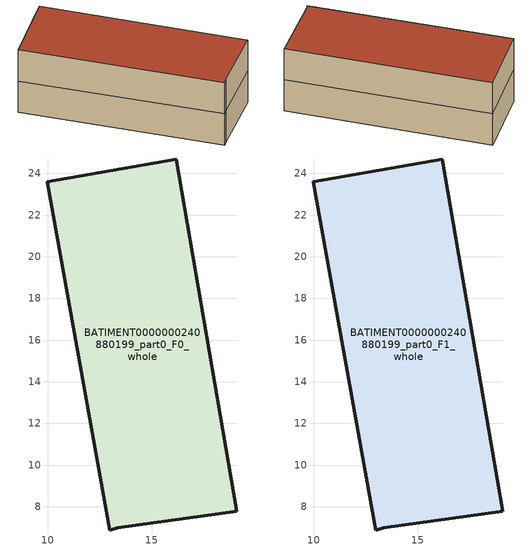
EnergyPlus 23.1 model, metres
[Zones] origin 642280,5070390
BATIMENT0000000240880199_part0_F0_whole
 floor ground (EU_floor_Construction): 16.18,24.7 19.07,7.78 13.37,6.98 12.97,6.88 9.97,23.6 z0
 wall outside (EU_wall_Construction): 19.07,7.78 16.18,24.7 9.97,23.6 12.97,6.88 13.37,6.98 19.07,7.78 z0:3
BATIMENT0000000240880199_part0_F1_whole
 floor to BATIMENT0000000240880199_part0_F0_whole (EU_floor_Construction): 16.18,24.7 19.07,7.78 13.37,6.98 12.97,6.88 9.97,23.6 z3
 wall outside (EU_wall_Construction): 19.07,7.78 16.18,24.7 9.97,23.6 12.97,6.88 13.37,6.98 19.07,7.78 z3:6
 roof outside (EU_roof_Construction): 19.07,7.78 16.18,24.7 9.97,23.6 12.97,6.88 13.37,6.98 z6
[Building]
EU S2 Campaign: North Axis=0; Terrain=City; Solar Distribution=FullExterior
[Site:Location]
Lyon-Bron: Latitude=45.75; Longitude=5; Time Zone=1; Elevation=198
[SizingPeriod:WeatherFileDays]
AnnualSizingPeriod: Begin Month=1; Begin Day of Month=1; End Month=12; End Day of Month=31; Day of Week for Start Day=Monday; Use Weather File Daylight Saving Period=No; Use Weather File Rain and Snow Indicators=No
[MATERIAL]
EU_InternalMass_Material: Roughness=MediumRough; Thickness=0.1; Conductivity=1; Density=1800; Specific Heat=900; Thermal Absorptance=0.9; Solar Absorptance=0.7; Visible Absorptance=0.7
[MATERIAL:NOMASS] Roughness=MediumRough; Thermal Absorptance=0.9; Solar Absorptance=0.7; Visible Absorptance=0.7
Name | Thermal Resistance
EU_wall_NoMass | 2.20426
EU_roof_NoMass | 1.82421
EU_floor_NoMass | 2.14752
[CONSTRUCTION]
EU_wall_Construction: EU_wall_NoMass
EU_roof_Construction: EU_roof_NoMass
EU_floor_Construction: EU_floor_NoMass
EU_InternalMass_Construction: EU_InternalMass_Material
[ZONE] Type=1; Multiplier=1; Ceiling Height=autocalculate; Volume=318.895; Floor Area=autocalculate; Part of Total Floor Area=Yes
BATIMENT0000000240880199_part0_F0_whole; BATIMENT0000000240880199_part0_F1_whole
[INTERNALMASS] Construction=EU_InternalMass_Construction; Surface Area=106.298
Name | Zone or ZoneList
BATIMENT0000000240880199_part0_F0_whole_EU_InternalMass | BATIMENT0000000240880199_part0_F0_whole
BATIMENT0000000240880199_part0_F1_whole_EU_InternalMass | BATIMENT0000000240880199_part0_F1_whole
[OTHEREQUIPMENT] Fuel Type=Electricity; Design Level Calculation Method=Watts/Area; Power per Zone Floor Area=1; Fraction Latent=0; Fraction Radiant=0; Fraction Lost=0; Carbon Dioxide Generation Rate=0; EndUse Subcategory=EU_Step8_InternalGains
Name | Zone or ZoneList or Space or SpaceList | Schedule
EU_Step8_InternalGain_BATIMENT0000000240880199_part0_F0_whole_f000 | BATIMENT0000000240880199_part0_F0_whole | EU_Step8_GainSchedule_BATIMENT0000000240880199_part0_F0_whole_f000
EU_Step8_InternalGain_BATIMENT0000000240880199_part0_F1_whole_f000 | BATIMENT0000000240880199_part0_F1_whole | EU_Step8_GainSchedule_BATIMENT0000000240880199_part0_F1_whole_f000
[ZONEVENTILATION:DESIGNFLOWRATE] Schedule=EU_AlwaysOn; Design Flow Rate Calculation Method=AirChanges/Hour; Air Changes per Hour=0.567084; Ventilation Type=Natural; Fan Pressure Rise=0; Fan Total Efficiency=1; Constant Term Coefficient=1; Temperature Term Coefficient=0; Velocity Term Coefficient=0; Velocity Squared Term Coefficient=0; Minimum Indoor Temperature=-100; Maximum Indoor Temperature=100; Delta Temperature=-100; Minimum Outdoor Temperature=-100; Maximum Outdoor Temperature=100; Maximum Wind Speed=40
Name | Zone or ZoneList or Space or SpaceList
EU_ConstantAir_BATIMENT0000000240880199_part0_F0_whole | BATIMENT0000000240880199_part0_F0_whole
EU_ConstantAir_BATIMENT0000000240880199_part0_F1_whole | BATIMENT0000000240880199_part0_F1_whole
[HVACTEMPLATE:THERMOSTAT] Constant Heating Setpoint=20; Constant Cooling Setpoint=50
EU_HeatOnly_BATIMENT0000000240880199_part0_F0_whole; EU_HeatOnly_BATIMENT0000000240880199_part0_F1_whole
[HVACTEMPLATE:ZONE:IDEALLOADSAIRSYSTEM] System Availability Schedule=EU_AlwaysOn; Maximum Heating Supply Air Temperature=50; Minimum Cooling Supply Air Temperature=13; Maximum Heating Supply Air Humidity Ratio=0.0156; Minimum Cooling Supply Air Humidity Ratio=0.0077; Heating Limit=NoLimit; Cooling Limit=NoLimit; Heating Availability Schedule=EU_AlwaysOn; Cooling Availability Schedule=EU_CoolingOff; Dehumidification Control Type=ConstantSensibleHeatRatio; Cooling Sensible Heat Ratio=0.7; Dehumidification Setpoint=60; Humidification Control Type=None; Humidification Setpoint=30; Outdoor Air Method=None; Outdoor Air Flow Rate per Person=0.00944; Outdoor Air Flow Rate per Zone Floor Area=0; Outdoor Air Flow Rate per Zone=0; Demand Controlled Ventilation Type=None; Outdoor Air Economizer Type=NoEconomizer; Heat Recovery Type=None; Sensible Heat Recovery Effectiveness=0.7; Latent Heat Recovery Effectiveness=0.65
Name | Template Thermostat
BATIMENT0000000240880199_part0_F0_whole | EU_HeatOnly_BATIMENT0000000240880199_part0_F0_whole
BATIMENT0000000240880199_part0_F1_whole | EU_HeatOnly_BATIMENT0000000240880199_part0_F1_whole
[SIZING:ZONE] Zone Cooling Design Supply Air Temperature Input Method=SupplyAirTemperature; Zone Cooling Design Supply Air Temperature=13; Zone Heating Design Supply Air Temperature Input Method=SupplyAirTemperature; Zone Heating Design Supply Air Temperature=50; Zone Cooling Design Supply Air Humidity Ratio=0.008; Zone Heating Design Supply Air Humidity Ratio=0.008; Cooling Design Air Flow Method=DesignDay; Cooling Design Air Flow Rate=0; Cooling Minimum Air Flow per Zone Floor Area=0.000762; Cooling Minimum Air Flow=0; Cooling Minimum Air Flow Fraction=0.2; Heating Design Air Flow Method=DesignDay; Heating Design Air Flow Rate=0; Heating Maximum Air Flow per Zone Floor Area=0.002032; Heating Maximum Air Flow=0.141576; Heating Maximum Air Flow Fraction=0.3; Account for Dedicated Outdoor Air System=No; Dedicated Outdoor Air System Control Strategy=NeutralSupplyAir; Dedicated Outdoor Air Low Setpoint Temperature for Design=autosize; Dedicated Outdoor Air High Setpoint Temperature for Design=autosize; Zone Load Sizing Method=Sensible Load Only No Latent Load; Zone Latent Cooling Design Supply Air Humidity Ratio Input Method=HumidityRatioDifference; Zone Cooling Design Supply Air Humidity Ratio Difference=0.005; Zone Latent Heating Design Supply Air Humidity Ratio Input Method=HumidityRatioDifference; Zone Humidification Design Supply Air Humidity Ratio Difference=0.005
BATIMENT0000000240880199_part0_F0_whole; BATIMENT0000000240880199_part0_F1_whole
[SCHEDULE:CONSTANT]
Name | Hourly Value
EU_AlwaysOn | 1
EU_CoolingOff | 0
[SCHEDULE:FILE] Column Number=1; Rows to Skip at Top=0; Number of Hours of Data=8760; Column Separator=Comma; Interpolate to Timestep=No; Minutes per Item=60; Adjust Schedule for Daylight Savings=Yes
Name | File
EU_Step8_GainSchedule_BATIMENT0000000240880199_part0_F0_whole_f000 | C:\Users\o_iseri\Desktop\OpenUBEM\openubem\outputs\eu_evidence\EU-04\s3\s3_campaign\FR-LYO-HAUTCOEURPENTES\BATIMENT0000000240880199_part0\BATIMENT0000000240880199_part0_F0_whole_f000_gain.csv
EU_Step8_GainSchedule_BATIMENT0000000240880199_part0_F1_whole_f000 | C:\Users\o_iseri\Desktop\OpenUBEM\openubem\outputs\eu_evidence\EU-04\s3\s3_campaign\FR-LYO-HAUTCOEURPENTES\BATIMENT0000000240880199_part0\BATIMENT0000000240880199_part0_F1_whole_f000_gain.csv
